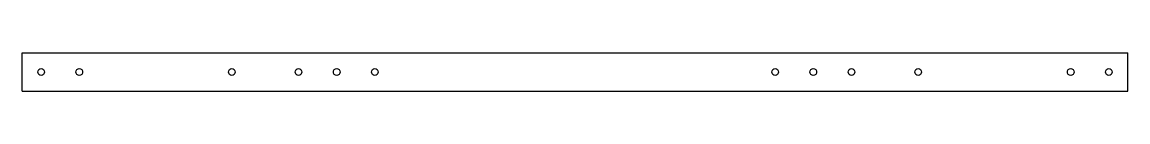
# Model space of a CAD drawing. Header units: millimetres. Extents: x -290 to 290, y -10 to 10.
import ezdxf

# ---------------------------------------------------------------- set-up
doc = ezdxf.new("R2010")
doc.units = ezdxf.units.MM

msp = doc.modelspace()

# ---------------------------------------------------------------- linework, layer by layer
at = {"color": 7, "linetype": 'Continuous', "lineweight": 25}
for p, q in [((-290, -10), (-290, 10)), ((-290, 10), (290, 10)), ((290, -10), (290, 10)), ((-290, -10), (290, -10))]:
    msp.add_line(p, q, dxfattribs=at)
for centre in [(-280, 0), (-260, 0), (-180, 0), (-145, 0), (-125, 0), (-105, 0), (105, 0), (125, 0), (145, 0), (180, 0), (260, 0), (280, 0)]:
    msp.add_circle(centre, 1.75, dxfattribs=at)

doc.saveas('drawing.dxf')
